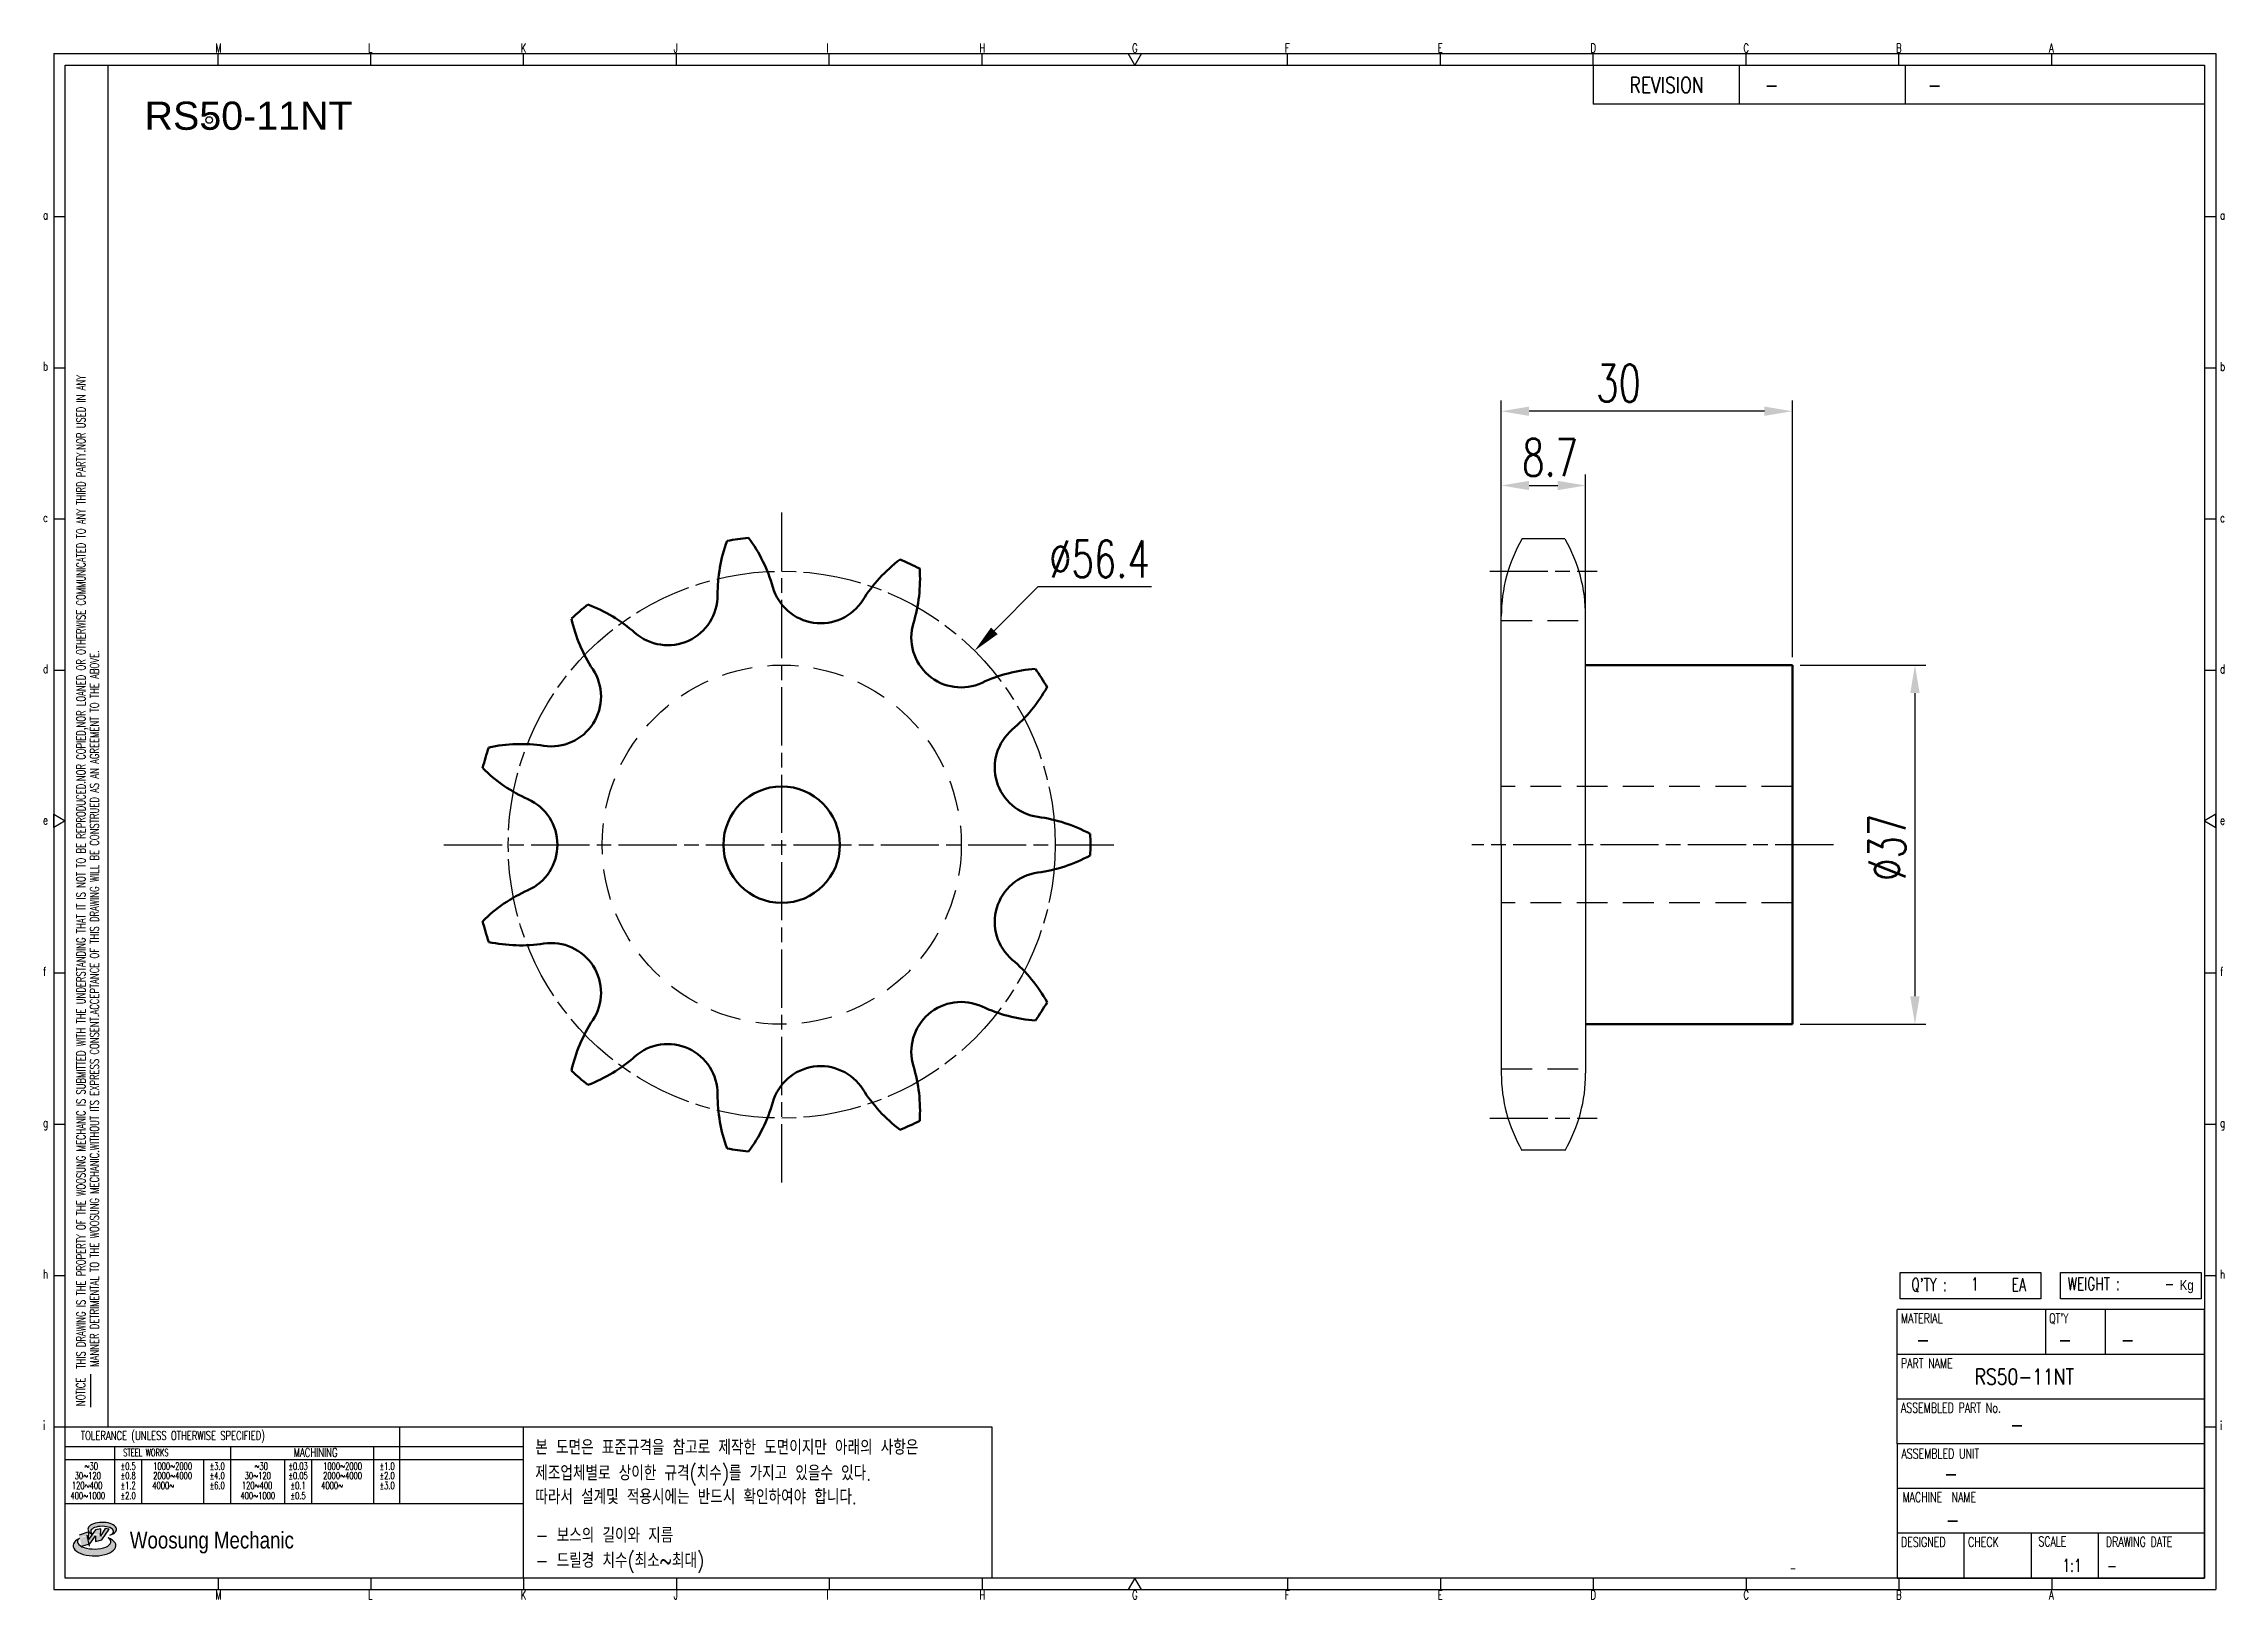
# Model space of a CAD drawing. Header units: millimetres. Extents: x 8308 to 8533, y 4751 to 4911.
import ezdxf
from ezdxf.enums import TextEntityAlignment as Align

# ---------------------------------------------------------------- set-up
doc = ezdxf.new("R2010")
doc.units = ezdxf.units.MM
for name, pattern in [('AM_ISO08W050', [18, 12, -1.5, 3, -1.5]), ('AM_ISO08W050x2', [9, 6, -0.75, 1.5, -0.75]), ('HIDDEN', [9.525, 6.35, -3.175])]:
    doc.linetypes.add(name, pattern=pattern)
for name, color, linetype, lineweight in [('1', 7, 'Continuous', 50), ('22', 30, 'AM_ISO08W050', 25), ('23', 40, 'AM_ISO08W050', 25), ('VIS', 7, 'Continuous', 50)]:
    doc.layers.add(name, color=color, linetype=linetype, lineweight=lineweight)
for name, color, linetype in [('HL', 2, 'HIDDEN'), ('S-DIM', 7, 'Continuous'), ('TITLE', 7, 'Continuous'), ('도면레이아웃', 7, 'Continuous')]:
    doc.layers.add(name, color=color, linetype=linetype)
doc.styles.add('HAN', font='ROMANS.shx', dxfattribs={"width": 0.7, "bigfont": 'whgtxt.shx'})
doc.styles.add('HKD_ST2', font='romans.shx', dxfattribs={"width": 0.7, "height": 4, "bigfont": '@extfont2.shx'})
doc.styles.add('HSG', font='SIMPLEX.shx', dxfattribs={"width": 0.7, "bigfont": 'HSG.shx'})
doc.styles.add('ROMANS', font='romans.shx', dxfattribs={"width": 0.7, "bigfont": 'whgtxt.shx'})
doc.styles.add('SLDTEXTSTYLE4', font='arial.ttf', dxfattribs={"width": 0.8})
doc.styles.get("Standard").update_dxf_attribs({"font": 'arial.ttf'})
doc.dimstyles.new('APP4', dxfattribs={"dimscale": 1.6, "dimtxt": 2.4, "dimasz": 1.8, "dimexe": 0.7, "dimexo": 0.5, "dimgap": 0.6, "dimtad": 1, "dimtoh": 1, "dimdec": 1, "dimrnd": 0.01, "dimzin": 9, "dimdsep": 46, "dimtxsty": 'HSG', "dimcen": 0, "dimclrd": 1, "dimclre": 1, "dimclrt": 256, "dimazin": 2, "dimtp": 1, "dimtm": 1, "dimtfac": 0.5, "dimtdec": 1, "dimtofl": 0, "dimtmove": 0, "dimatfit": 3, "dimfxl": 0, "dimtvp": 1, "dimtolj": 2, "dimlwd": -1, "dimlwe": -1, "dimarcsym": 0})

# ---------------------------------------------------------------- blocks, each defined once
blk = doc.blocks.new('SUYWSHJH')
at = {"layer": '도면레이아웃'}
h = blk.add_hatch(color=10, dxfattribs=at)
h.paths.add_polyline_path([(1.544, 35.177), (1.554, 34.966), (1.779, 35.034), (2.054, 35.422), (1.908, 35.446), (1.728, 35.167), (1.741, 35.439), (1.547, 35.405), (1.292, 35.041), (1.295, 35.33), (0.943, 35.208), (1.03, 34.8), (1.336, 34.885)])
edge = h.paths.add_edge_path()
edge.add_ellipse((1.795, 35.421), major_axis=(-0.53, 0), ratio=0.487785, start_angle=122.36065, end_angle=403.39574)
edge.add_line((1.411, 35.244), (1.419, 35.261))
edge.add_ellipse((1.798, 35.344), major_axis=(-0.423, 0), ratio=0.444396, start_angle=131.58977, end_angle=386.19408, ccw=False)
edge = h.paths.add_edge_path()
edge.add_ellipse((1.512, 34.815), major_axis=(-0.793, 0), ratio=0.480113, start_angle=314.67633, end_angle=590.85213)
edge.add_ellipse((1.501, 34.958), major_axis=(-0.62, 0), ratio=0.43311, start_angle=331.7024, end_angle=574.42495, ccw=False)
for p, q in [((0, 90.118), (80.15, 90.118)), ((0, 90.118), (0, 33.191)), ((6.089, 89.693), (6.089, 90.118)), ((11.753, 89.693), (11.753, 90.118)), ((17.418, 89.693), (17.418, 90.118)), ((23.082, 89.693), (23.082, 90.118)), ((28.746, 89.693), (28.746, 90.118)), ((34.411, 89.693), (34.411, 90.118)), ((45.739, 89.693), (45.739, 90.118)), ((51.404, 89.693), (51.404, 90.118)), ((57.068, 89.693), (57.068, 90.118)), ((62.732, 89.693), (62.732, 90.118)), ((68.397, 89.693), (68.397, 90.118)), ((74.061, 89.693), (74.061, 90.118)), ((80.15, 90.118), (80.15, 33.191)), ((0, 84.085), (0.425, 84.085)), ((79.725, 84.085), (80.15, 84.085)), ((0, 78.478), (0.425, 78.478)), ((79.725, 78.478), (80.15, 78.478)), ((0, 72.87), (0.425, 72.87)), ((79.725, 72.87), (80.15, 72.87)), ((0, 67.262), (0.425, 67.262)), ((79.725, 67.262), (80.15, 67.262)), ((0, 56.047), (0.425, 56.047)), ((79.725, 56.047), (80.15, 56.047)), ((0, 50.439), (0.425, 50.439)), ((79.725, 50.439), (80.15, 50.439)), ((0, 44.832), (0.425, 44.832)), ((79.725, 44.832), (80.15, 44.832)), ((1.377, 39.947), (1.377, 41.174)), ((0, 39.224), (0.425, 39.224)), ((79.725, 39.224), (80.15, 39.224)), ((0, 33.191), (80.15, 33.191)), ((6.089, 33.616), (6.089, 33.191)), ((11.753, 33.616), (11.753, 33.191)), ((17.418, 33.616), (17.418, 33.191)), ((23.082, 33.616), (23.082, 33.191)), ((28.746, 33.616), (28.746, 33.191)), ((34.411, 33.616), (34.411, 33.191)), ((45.739, 33.616), (45.739, 33.191)), ((51.404, 33.616), (51.404, 33.191)), ((57.068, 33.616), (57.068, 33.191)), ((62.732, 33.616), (62.732, 33.191)), ((68.397, 33.616), (68.397, 33.191)), ((74.061, 33.616), (74.061, 33.191))]:
    blk.add_line(p, q)
at = {"color": 2}
for p, q in [((2.017, 39.224), (2.017, 89.693)), ((0.425, 39.224), (17.418, 39.224)), ((12.816, 39.224), (12.816, 36.382)), ((17.418, 33.616), (17.418, 39.224)), ((0.425, 38.487), (17.418, 38.487)), ((0.425, 38.012), (17.418, 38.012)), ((2.257, 38.487), (2.257, 36.382)), ((3.257, 38.012), (3.257, 36.382)), ((5.557, 38.012), (5.557, 36.382)), ((6.557, 38.5), (6.557, 36.382)), ((8.557, 38.012), (8.557, 36.382)), ((9.557, 38.026), (9.557, 36.382)), ((11.857, 38.487), (11.857, 36.382)), ((0.425, 36.382), (17.418, 36.382))]:
    blk.add_line(p, q, dxfattribs=at)
at = {"color": 6, "ltscale": 0.5}
for p, q in [((57.068, 89.693), (57.068, 88.246)), ((62.47, 89.693), (62.47, 88.246)), ((68.635, 89.693), (68.635, 88.246)), ((79.725, 88.246), (57.068, 88.246)), ((68.336, 38.59), (68.336, 43.563)), ((79.725, 43.563), (68.336, 43.563)), ((73.827, 43.563), (73.827, 41.905)), ((76.037, 43.563), (76.037, 41.905)), ((79.725, 38.59), (79.725, 43.563)), ((79.725, 41.905), (68.336, 41.905)), ((79.725, 40.248), (68.336, 40.248)), ((68.336, 38.59), (68.336, 33.616)), ((79.725, 38.59), (68.336, 38.59)), ((79.725, 33.616), (79.725, 38.59)), ((79.725, 36.932), (68.336, 36.932)), ((79.725, 35.274), (68.336, 35.274)), ((70.822, 33.616), (70.822, 35.274)), ((73.309, 33.616), (73.309, 35.274)), ((75.796, 33.616), (75.796, 35.274)), ((68.336, 33.616), (79.725, 33.616))]:
    blk.add_line(p, q, dxfattribs=at)
for points in [[(40.075, 89.693), (39.83, 90.118), (40.32, 90.118)], [(0.425, 89.693), (79.725, 89.693), (79.725, 33.616), (0.425, 33.616)], [(0.425, 61.679), (0, 61.433), (0, 61.924)], [(79.725, 61.679), (80.15, 61.433), (80.15, 61.924)], [(40.075, 33.616), (39.83, 33.191), (40.32, 33.191)]]:
    blk.add_lwpolyline(points, close=True)
at = {"layer": 'TITLE', "color": 20}
for p, q in [((68.449, 43.961), (68.449, 44.936)), ((68.449, 44.936), (73.654, 44.936)), ((73.654, 44.936), (73.654, 43.961)), ((74.39, 43.961), (74.39, 44.936)), ((74.39, 44.936), (79.595, 44.936)), ((79.595, 44.936), (79.595, 43.961)), ((73.654, 43.961), (68.449, 43.961)), ((79.595, 43.961), (74.39, 43.961))]:
    blk.add_line(p, q, dxfattribs=at)
at = {"layer": '도면레이아웃'}
for p, q in [((1.295, 35.33), (0.943, 35.208)), ((1.03, 34.8), (1.336, 34.885)), ((1.224, 35.208), (1.311, 34.8)), ((1.224, 35.208), (1.224, 35.208)), ((1.547, 35.405), (1.292, 35.041)), ((1.292, 35.041), (1.295, 35.33)), ((1.336, 34.885), (1.544, 35.177)), ((1.419, 35.261), (1.411, 35.244)), ((1.544, 35.177), (1.554, 34.966)), ((1.741, 35.439), (1.547, 35.405)), ((1.554, 34.966), (1.779, 35.034)), ((1.908, 35.446), (1.728, 35.167)), ((1.728, 35.167), (1.741, 35.439)), ((1.779, 35.034), (2.054, 35.422)), ((2.054, 35.422), (1.908, 35.446))]:
    blk.add_line(p, q, dxfattribs=at)
for centre, major_axis, ratio, start_param, end_param in [((1.795, 35.421), (-0.53, 0), 0.487785, 2.135596, 7.040584), ((1.512, 34.815), (-0.793, 0), 0.480113, 5.492138, 10.312315), ((1.501, 34.958), (-0.62, 0), 0.43311, 5.789299, 10.025607), ((1.798, 35.344), (-0.423, 0), 0.444396, 2.296675, 6.740358)]:
    blk.add_ellipse(centre, major_axis=major_axis, ratio=ratio, start_param=start_param, end_param=end_param, dxfattribs=at)
at = {"color": 4, "style": 'HKD_ST2', "width": 0.7}
for s, p in [('M', (5.988, 90.164)), ('L', (11.652, 90.164)), ('K', (17.316, 90.164)), ('J', (22.981, 90.164)), ('I', (28.645, 90.164)), ('H', (34.309, 90.164)), ('G', (39.974, 90.164)), ('F', (45.638, 90.164)), ('E', (51.302, 90.164)), ('D', (56.967, 90.164)), ('C', (62.631, 90.164)), ('B', (68.295, 90.164)), ('A', (73.96, 90.164)), ('a', (-0.395, 83.976)), ('a', (80.305, 83.97)), ('b', (-0.395, 78.368)), ('b', (80.305, 78.362)), ('c', (-0.395, 72.76)), ('c', (80.305, 72.754)), ('d', (-0.395, 67.153)), ('d', (80.305, 67.147)), ('e', (-0.395, 61.545)), ('e', (80.305, 61.539)), ('f', (-0.395, 55.937)), ('f', (80.305, 55.931)), ('g', (-0.395, 50.33)), ('g', (80.305, 50.324)), ('h', (-0.395, 44.722)), ('h', (80.305, 44.716)), ('i', (-0.395, 39.114)), ('i', (80.305, 39.108)), ('M', (5.988, 32.824)), ('L', (11.652, 32.824)), ('K', (17.316, 32.824)), ('J', (22.981, 32.824)), ('I', (28.645, 32.824)), ('H', (34.309, 32.824)), ('G', (39.974, 32.824)), ('F', (45.638, 32.824)), ('E', (51.302, 32.824)), ('D', (56.967, 32.824)), ('C', (62.631, 32.824)), ('B', (68.295, 32.824)), ('A', (73.96, 32.824))]:
    blk.add_text(s, height=0.326, dxfattribs=at).set_placement(p)
for s, height, style, width, p in [('REVISION', 0.5806, 'HAN', 0.8, (58.415, 88.664)), ('-', 0.581, 'HAN', 0.8, (63.426, 88.664)), ('-', 0.581, 'HAN', 0.8, (69.468, 88.664)), ("Q'TY : ", 0.4746, 'HKD_ST2', 0.7, (68.857, 44.253)), ('1', 0.475, 'HKD_ST2', 0.7, (71.071, 44.275)), ('EA', 0.4746, 'HKD_ST2', 0.7, (72.578, 44.253)), ('WEIGHT : ', 0.4746, 'HKD_ST2', 0.7, (74.65, 44.286)), ('-', 0.581, 'HAN', 0.8, (69.029, 42.157)), ('-', 0.581, 'HAN', 0.8, (74.289, 42.157)), ('-', 0.581, 'HAN', 0.8, (76.623, 42.157)), ('-', 0.581, 'HAN', 0.8, (72.515, 39.013)), ('-', 0.581, 'HAN', 0.8, (70.067, 37.189)), ('-', 0.581, 'HAN', 0.8, (70.126, 35.48)), ('1:1', 0.4746, 'HKD_ST2', 0.7, (74.458, 33.848)), ('-', 0.475, 'HKD_ST2', 0.7, (76.112, 33.837))]:
    blk.add_text(s, height=height, dxfattribs=dict(style=style, width=width)).set_placement(p)
at = {"color": 6, "style": 'HKD_ST2', "width": 0.7}
for s, p in [(' THIS DRAWING IS THE PROPERTY OF THE WOOSUNG MECHANIC IS SUBMITTED WITH THE UNDERSTANDING THAT IT IS NOT TO BE REPRODUCED.NOR COPIED,NOR LOANED OR OTHERWISE COMMUNICATED TO ANY THIRD PARTY.NOR USED IN ANY', (1.173, 41.217)), ('MANNER DETRIMENTAL TO THE WOOSUNG MECHANIC.WITHOUT ITS EXPRESS CONSENT.ACCEPTANCE OF THIS DRAWING WILL BE CONSTRUED AS AN AGREEMENT TO THE ABOVE.', (1.672, 41.447))]:
    blk.add_text(s, height=0.326266, rotation=90, dxfattribs=at).set_placement(p)
at = {"style": 'HKD_ST2', "width": 0.7}
blk.add_text('-', height=0.475, dxfattribs=at).set_placement((78.613, 44.286), align=Align.RIGHT)
at = {"color": 4, "style": 'HKD_ST2', "width": 0.7}
for s, height, p in [('MATERIAL', 0.3651, (68.474, 43.425)), ("QT'Y", 0.3651, (73.965, 43.425)), ('PART NAME', 0.3651, (68.474, 41.756)), ('ASSEMBLED PART No.', 0.36511, (68.474, 40.109)), ('ASSEMBLED UNIT', 0.36511, (68.49, 38.408)), ('MACHINE  NAME', 0.36511, (68.532, 36.794)), ('DESIGNED', 0.3651, (68.474, 35.136)), ('CHECK', 0.3651, (70.961, 35.136)), ('SCALE', 0.3651, (73.566, 35.153)), ('DRAWING DATE', 0.36511, (76.071, 35.141))]:
    blk.add_text(s, height=height, dxfattribs=at).set_placement(p, align=Align.TOP_LEFT)
at = {"style": 'HKD_ST2', "width": 0.7}
blk.add_text('NOTICE', height=0.3263, rotation=90, dxfattribs=at).set_placement((1.163, 39.988))
for s, height, style, width, p in [('TOLERANCE (UNLESS OTHERWISE SPECIFIED)', 0.32627, 'HKD_ST2', 0.7, (4.417, 38.896)), ('-', 0.326, 'ROMANS', 0.65, (64.469, 33.975))]:
    blk.add_text(s, height=height, dxfattribs=dict(style=style, width=width)).set_placement(p, align=Align.MIDDLE_CENTER)
at = {"color": 4, "style": 'HKD_ST2', "width": 0.7}
for s, height, p in [('STEEL WORKS', 0.26101, (3.416, 38.268)), ('MACHINING', 0.3263, (9.707, 38.27)), ('%%P0.5', 0.261, (2.757, 37.762)), ('%%P0.8', 0.261, (2.757, 37.411)), ('%%P3.0', 0.261, (6.057, 37.762)), ('%%P4.0', 0.261, (6.057, 37.411)), ('%%P0.03', 0.261, (9.057, 37.762)), ('%%P0.05', 0.261, (9.057, 37.411)), ('%%P1.0', 0.261, (12.357, 37.762)), ('%%P2.0', 0.261, (12.357, 37.411)), ('%%P1.2', 0.261, (2.757, 37.045)), ('%%P2.0', 0.261, (2.757, 36.67)), ('%%P6.0', 0.261, (6.057, 37.045)), ('%%P0.1', 0.261, (9.057, 37.045)), ('%%P0.5', 0.261, (9.057, 36.67)), ('%%P3.0', 0.261, (12.357, 37.045))]:
    blk.add_text(s, height=height, dxfattribs=at).set_placement(p, align=Align.MIDDLE)
for s, height, p in [('30%%126120', 0.261, (1.263, 37.411)), ('%%12630', 0.261, (1.389, 37.762)), ('2000%%1264000', 0.26101, (4.407, 37.411)), ('1000%%1262000', 0.26101, (4.407, 37.762)), ('30%%126120', 0.261, (7.563, 37.411)), ('%%12630', 0.261, (7.689, 37.762)), ('2000%%1264000', 0.26101, (10.707, 37.411)), ('1000%%1262000', 0.26101, (10.707, 37.762)), ('400%%1261000', 0.26101, (1.263, 36.67)), ('120%%126400', 0.26101, (1.237, 37.045)), ('4000%%126', 0.261, (4.061, 37.045)), ('400%%1261000', 0.26101, (7.563, 36.67)), ('120%%126400', 0.26101, (7.537, 37.045)), ('4000%%126', 0.261, (10.321, 37.045))]:
    blk.add_text(s, height=height, dxfattribs=at).set_placement(p, align=Align.MIDDLE_CENTER)
at = {"color": 1, "style": 'SLDTEXTSTYLE4', "width": 0.8}
blk.add_text('Woosung Mechanic', height=0.61957, dxfattribs=at).set_placement((2.822, 34.711))
at = {"layer": 'TITLE', "width": 0.8}
blk.add_text('Kg', height=0.3789, dxfattribs=at).set_placement((78.807, 44.286))
blk = doc.blocks.new('*D59')
at = {"layer": 'Defpoints', "color": 0, "transparency": 16777216}
for p in [(8404.3, 4848.46), (8364.56, 4808.5)]:
    blk.add_point(p, dxfattribs=at)
at = {"layer": 'S-DIM', "color": 1, "transparency": 16777216}
for p, q in [((8410.83, 4855.03), (8406.33, 4850.5)), ((8422.54, 4855.03), (8410.83, 4855.03))]:
    blk.add_line(p, q, dxfattribs=at)
blk.add_solid([(8405.99, 4850.84), (8406.67, 4850.16), (8404.3, 4848.46)], dxfattribs=at)
at = {"layer": 'S-DIM', "transparency": 16777216, "insert": (8417.17, 4857.91), "char_height": 3.84, "attachment_point": 5, "style": 'HSG'}
blk.add_mtext('\\A2;∅56.4', dxfattribs=at)
blk = doc.blocks.new('*D56')
at = {"layer": 'Defpoints', "color": 0, "transparency": 16777216}
for p in [(8467.25, 4865.48), (8458.55, 4851.57), (8467.25, 4851.57)]:
    blk.add_point(p, dxfattribs=at)
at = {"layer": 'S-DIM', "color": 1, "transparency": 16777216}
for p, q in [((8458.55, 4852.37), (8458.55, 4866.6)), ((8467.25, 4852.37), (8467.25, 4866.6)), ((8461.43, 4865.48), (8464.37, 4865.48))]:
    blk.add_line(p, q, dxfattribs=at)
for points in [[(8461.43, 4865.96), (8461.43, 4865), (8458.55, 4865.48)], [(8464.37, 4865.96), (8464.37, 4865), (8467.25, 4865.48)]]:
    blk.add_solid(points, dxfattribs=at)
at = {"layer": 'S-DIM', "transparency": 16777216, "insert": (8463.58, 4868.36), "char_height": 3.84, "attachment_point": 5, "style": 'HSG'}
blk.add_mtext('\\A2;8.7', dxfattribs=at)
blk = doc.blocks.new('*D57')
at = {"layer": 'Defpoints', "color": 0, "transparency": 16777216}
for p in [(8458.55, 4873.13), (8458.55, 4846.98), (8488.55, 4846.98)]:
    blk.add_point(p, dxfattribs=at)
at = {"layer": 'S-DIM', "color": 1, "transparency": 16777216}
for p, q in [((8458.55, 4847.78), (8458.55, 4874.25)), ((8485.67, 4873.13), (8461.43, 4873.13)), ((8488.55, 4847.78), (8488.55, 4874.25))]:
    blk.add_line(p, q, dxfattribs=at)
for points in [[(8461.43, 4873.61), (8461.43, 4872.65), (8458.55, 4873.13)], [(8485.67, 4873.61), (8485.67, 4872.65), (8488.55, 4873.13)]]:
    blk.add_solid(points, dxfattribs=at)
at = {"layer": 'S-DIM', "transparency": 16777216, "insert": (8470.64, 4876.01), "char_height": 3.84, "attachment_point": 5, "style": 'HSG'}
blk.add_mtext('\\A2;30', dxfattribs=at)
blk = doc.blocks.new('*D58')
at = {"layer": 'Defpoints', "color": 0, "transparency": 16777216}
for p in [(8488.55, 4846.98), (8488.55, 4809.98), (8501.17, 4809.98)]:
    blk.add_point(p, dxfattribs=at)
at = {"layer": 'S-DIM', "color": 1, "transparency": 16777216}
for p, q in [((8489.35, 4846.98), (8502.29, 4846.98)), ((8501.17, 4844.1), (8501.17, 4812.86)), ((8489.35, 4809.98), (8502.29, 4809.98))]:
    blk.add_line(p, q, dxfattribs=at)
for points in [[(8500.69, 4844.1), (8501.65, 4844.1), (8501.17, 4846.98)], [(8500.69, 4812.86), (8501.65, 4812.86), (8501.17, 4809.98)]]:
    blk.add_solid(points, dxfattribs=at)
at = {"layer": 'S-DIM', "transparency": 16777216, "insert": (8498.29, 4828.22), "char_height": 3.84, "attachment_point": 5, "rotation": 90, "style": 'HSG'}
blk.add_mtext('\\A2;%%c37', dxfattribs=at)

msp = doc.modelspace()

# ---------------------------------------------------------------- linework, layer by layer
for p, q in [((8465.12, 4859.97), (8460.68, 4859.97)), ((8458.55, 4828.48), (8458.55, 4852.03)), ((8467.25, 4828.48), (8467.25, 4852.03)), ((8458.55, 4828.48), (8458.55, 4804.93)), ((8467.25, 4828.48), (8467.25, 4804.93)), ((8465.12, 4797), (8460.68, 4797))]:
    msp.add_line(p, q)
at = {"color": 4}
msp.add_lwpolyline([(8357.84, 4768.53), (8406.09, 4768.53), (8406.09, 4752.94), (8357.84, 4752.94)], close=True, dxfattribs=at)
msp.add_circle((8325.46, 4903.13), 0.336)
for centre, start, end in [((8474.43, 4852.03), 150, 180), ((8451.38, 4852.03), 0, 30), ((8474.43, 4804.93), 180, 210), ((8451.38, 4804.93), 330, 0)]:
    msp.add_arc(centre, 15.87, start, end)
at = {"layer": '1'}
msp.add_circle((8384.43, 4828.48), 6, dxfattribs=at)
for centre, radius, start, end in [((8393.68, 4854.32), 15.85, 159.8776, 180.4545), ((8384.43, 4828.48), 31.8, 96.1693, 100.1944), ((8368.27, 4850.67), 15.85, 15.9091, 36.486), ((8406.19, 4845.22), 15.85, 127.1504, 147.7273), ((8384.43, 4828.48), 31.8, 63.442, 67.4671), ((8388.45, 4856.42), 5.13, 195.9091, 327.7273), ((8382.83, 4855.88), 15.85, 343.1818, 3.7587), ((8384.43, 4828.48), 31.8, 128.8965, 132.9216), ((8358.84, 4838.41), 15.85, 48.6364, 69.2133), ((8372.7, 4854.16), 5.13, 228.6364, 0.4545), ((8378.24, 4855.22), 15.85, 192.6049, 213.1818), ((8402.91, 4849.81), 5.13, 163.1818, 295), ((8360.69, 4843.74), 5.13, 261.3636, 33.1818), ((8411.78, 4830.8), 15.85, 94.4231, 115), ((8384.43, 4828.48), 31.8, 30.7147, 34.7398), ((8397.9, 4852.4), 15.85, 310.4545, 331.0314), ((8411.51, 4836.43), 5.13, 130.4545, 262.2727), ((8384.43, 4828.48), 31.8, 161.6238, 165.6489), ((8357.53, 4823), 15.85, 81.3636, 101.9405), ((8364.77, 4847.63), 15.85, 225.3322, 245.9091), ((8356.2, 4828.48), 5.13, 294.0909, 65.9091), ((8408.69, 4815.64), 15.85, 61.6958, 82.2727), ((8384.43, 4828.48), 31.8, 357.9874, 2.0126), ((8411.51, 4820.53), 5.13, 97.7273, 229.5455), ((8408.69, 4841.32), 15.85, 277.7273, 298.3042), ((8364.77, 4809.33), 15.85, 114.0909, 134.6678), ((8384.43, 4828.48), 31.8, 194.3511, 198.3762), ((8357.53, 4833.96), 15.85, 258.0595, 278.6364), ((8360.69, 4813.22), 5.13, 326.8182, 98.6364), ((8397.9, 4804.57), 15.85, 28.9686, 49.5455), ((8402.91, 4807.15), 5.13, 65, 196.8182), ((8384.43, 4828.48), 31.8, 325.2602, 329.2853), ((8378.24, 4801.74), 15.85, 146.8182, 167.3951), ((8411.78, 4826.17), 15.85, 245, 265.5769), ((8372.7, 4802.81), 5.13, 359.5455, 131.3636), ((8358.84, 4818.55), 15.85, 290.7867, 311.3636), ((8388.45, 4800.54), 5.13, 32.2727, 164.0909), ((8382.83, 4801.08), 15.85, 356.2413, 16.8182), ((8384.43, 4828.48), 31.8, 227.0784, 231.1035), ((8406.19, 4811.75), 15.85, 212.2727, 232.8496), ((8393.68, 4802.64), 15.85, 179.5455, 200.1224), ((8368.27, 4806.29), 15.85, 323.514, 344.0909), ((8384.43, 4828.48), 31.8, 292.5329, 296.558), ((8384.43, 4828.48), 31.8, 259.8056, 263.8307)]:
    msp.add_arc(centre, radius, start, end, dxfattribs=at)
at = {"layer": '22', "linetype": 'AM_ISO08W050x2'}
for p, q in [((8457.37, 4856.66), (8468.43, 4856.66)), ((8457.37, 4800.31), (8468.43, 4800.31))]:
    msp.add_line(p, q, dxfattribs=at)
at = {"layer": '23', "color": 4, "linetype": 'AM_ISO08W050x2'}
for p, q in [((8384.43, 4793.69), (8384.43, 4863.28)), ((8349.63, 4828.48), (8419.22, 4828.48)), ((8492.77, 4828.48), (8455.52, 4828.48))]:
    msp.add_line(p, q, dxfattribs=at)
msp.add_circle((8384.43, 4828.48), 28.17, dxfattribs=at)
at = {"layer": 'HL', "ltscale": 0.5}
for p, q in [((8458.55, 4851.57), (8467.25, 4851.57)), ((8488.55, 4834.48), (8458.55, 4834.48)), ((8488.55, 4822.48), (8458.55, 4822.48)), ((8458.55, 4805.39), (8467.25, 4805.39))]:
    msp.add_line(p, q, dxfattribs=at)
msp.add_circle((8384.43, 4828.48), 18.5, dxfattribs=at)
at = {"layer": 'VIS'}
for p, q in [((8488.55, 4846.98), (8467.25, 4846.98)), ((8488.55, 4846.98), (8488.55, 4809.98)), ((8488.55, 4809.98), (8467.25, 4809.98))]:
    msp.add_line(p, q, dxfattribs=at)

# ---------------------------------------------------------------- block references
at = {"xscale": 2.779053458626894, "yscale": 2.779053458626894, "zscale": 2.779053458626894}
msp.add_blockref('SUYWSHJH', (8309.44, 4659.52), dxfattribs=at)

# ---------------------------------------------------------------- texts
at = {"color": 2}
msp.add_text('RS50-11NT', height=2.904, dxfattribs=at).set_placement((8318.8, 4902.12))
at = {"style": 'HAN', "width": 0.8}
msp.add_text('RS50-11NT', height=1.614, dxfattribs=at).set_placement((8507.33, 4772.87))
at = {"color": 4, "style": 'HAN', "width": 0.8}
for s, p in [('본 도면은 표준규격을 참고로 제작한 도면이지만 아래의 사항은', (8359.05, 4765.64)), ('제조업체별로 상이한 규격(치수)를 가지고 있을수 있다.', (8359.05, 4762.99)), ('따라서 설계및 적용시에는 반드시 확인하여야 합니다.', (8359.05, 4760.54)), ('- 보스의 길이와 지름', (8359.05, 4756.58)), ('- 드릴경 치수(최소~최대)', (8359.05, 4753.98))]:
    msp.add_text(s, height=1.5267, dxfattribs=at).set_placement(p)

# ---------------------------------------------------------------- dimensions: what is measured, and where the dimension line sits
at = {"layer": 'S-DIM', "color": 3}
for base, p1, p2, picture, middle in [((8458.55, 4873.13), (8488.55, 4846.98), (8458.55, 4846.98), '*D57', (8470.64, 4873.13)), ((8467.25, 4865.48), (8458.55, 4851.57), (8467.25, 4851.57), '*D56', (8463.58, 4865.48))]:
    dim = msp.add_linear_dim(base=base, p1=p1, p2=p2, dimstyle='APP4', dxfattribs=at)
    dim.commit()
    dim.dimension.update_dxf_attribs({"geometry": picture, "text_midpoint": middle, "dimtype": 160})
dim = msp.add_diameter_dim_2p(p1=(8364.5627, 4808.5043), p2=(8404.296, 4848.4584), dimstyle='APP4', dxfattribs=at)
dim.commit()
dim.dimension.update_dxf_attribs({"geometry": '*D59', "text_midpoint": (8417.1665, 4855.0292), "dimtype": 163})
dim = msp.add_linear_dim(base=(8501.17, 4809.98), p1=(8488.55, 4846.98), p2=(8488.55, 4809.98), angle=90, text='%%c<>', dimstyle='APP4', dxfattribs=at)
dim.commit()
dim.dimension.update_dxf_attribs({"geometry": '*D58', "text_midpoint": (8501.17, 4828.22), "dimtype": 160})

doc.saveas('drawing.dxf')
